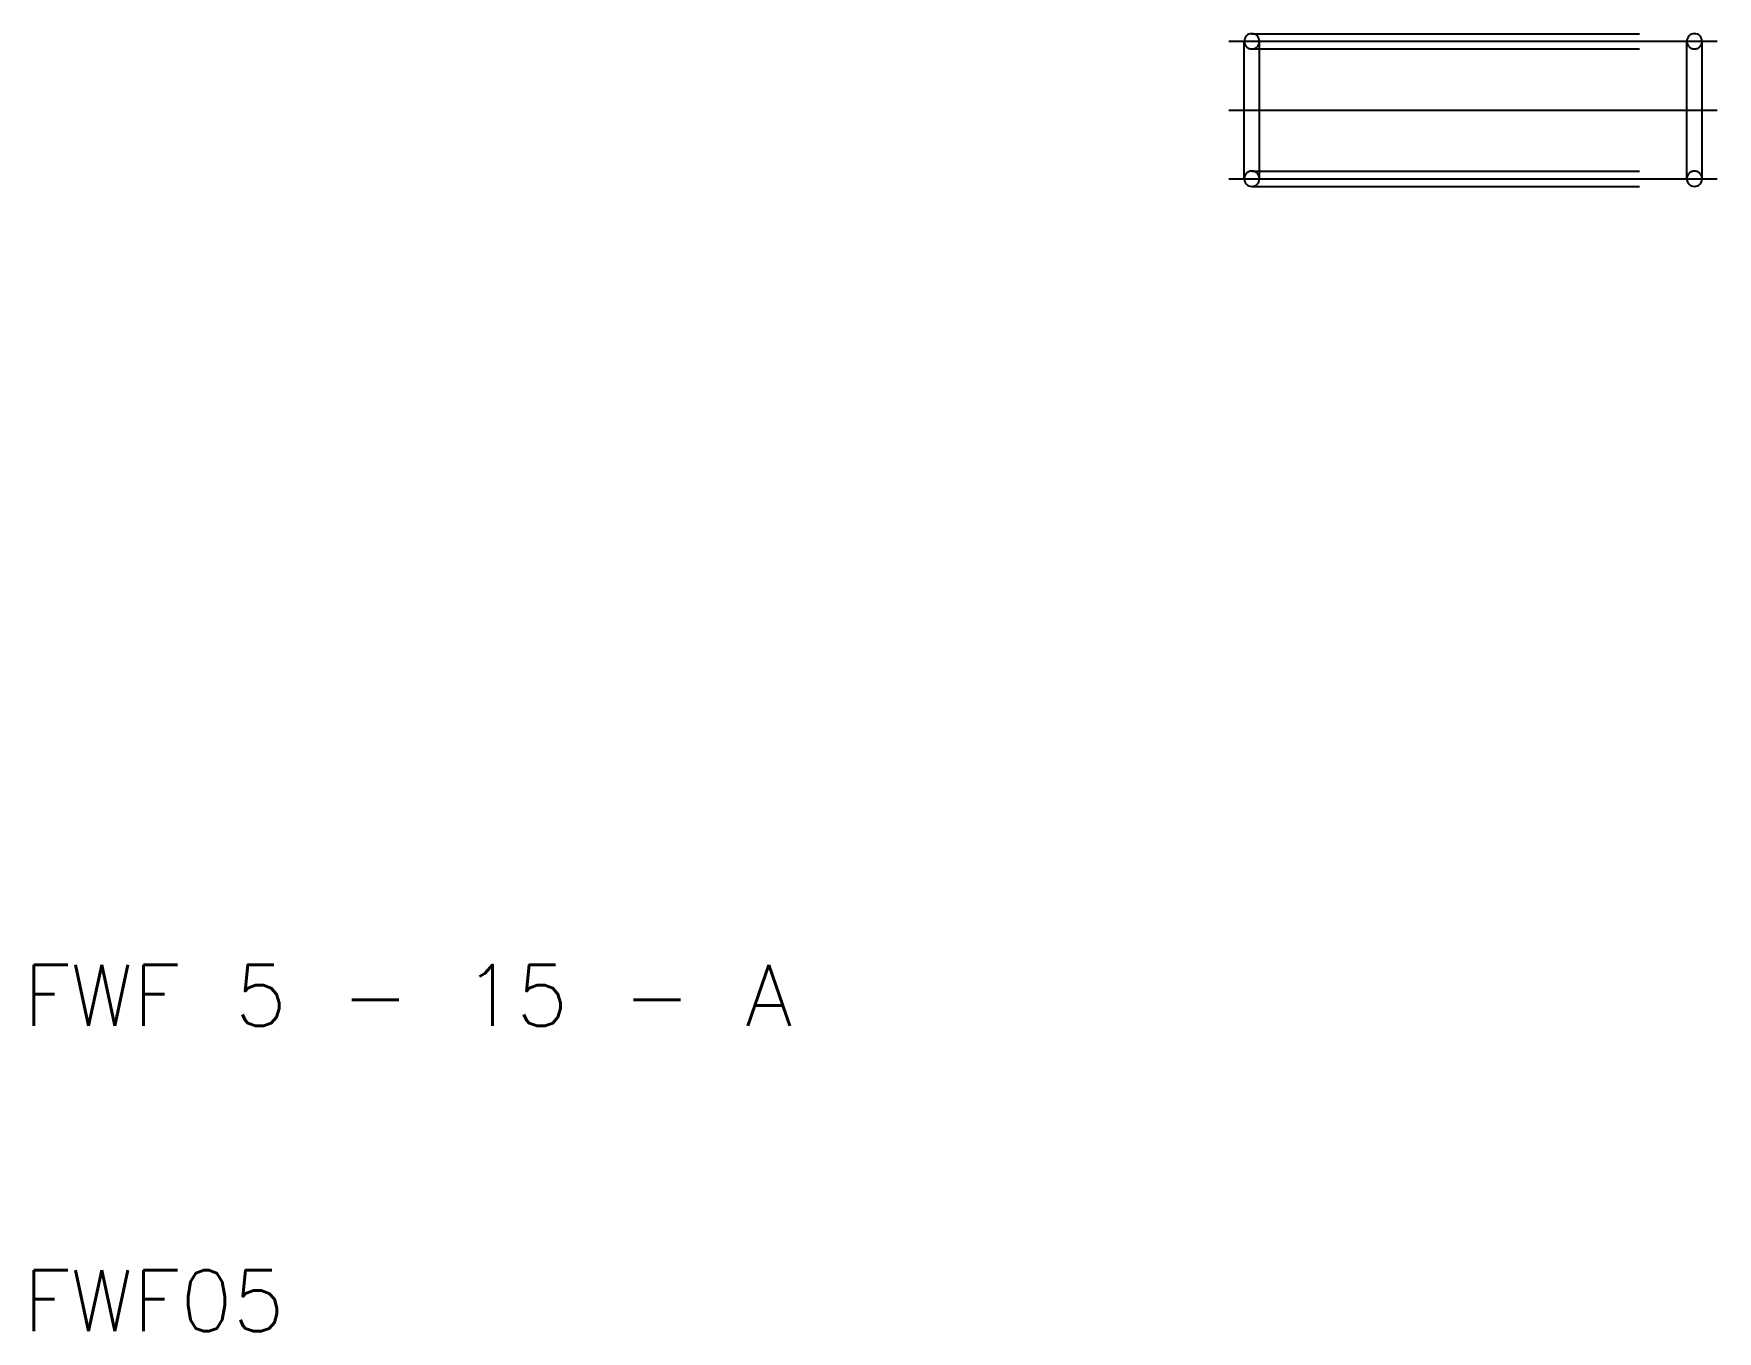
# Model space of a CAD drawing. Extents: x 10.3 to 65.5, y 10 to 52.5.
import ezdxf

# ---------------------------------------------------------------- set-up
doc = ezdxf.new("R2010")
doc.units = 0
doc.linetypes.add('CENTER', pattern=[50.8, 31.75, -6.35, 6.35, -6.35])
doc.linetypes.add('DASHED', pattern=[19.05, 12.7, -6.35])
doc.layers.get('0').update_dxf_attribs({"linetype": 'CONTINUOUS'})
doc.layers.add('CENTER', color=1, linetype='CENTER')
doc.styles.get("Standard").update_dxf_attribs({"font": 'txt.shx'})

msp = doc.modelspace()

# ---------------------------------------------------------------- linework, layer by layer
at = {"color": 3, "linetype": 'DASHED'}
for p, q in [((50.25, 52.5), (64.75, 52.5)), ((50.25, 52), (64.75, 52)), ((50.25, 48), (64.75, 48)), ((50.25, 47.5), (64.75, 47.5))]:
    msp.add_line(p, q, dxfattribs=at)
for p, q in [((50, 47.75), (50, 52.25)), ((50.5, 47.75), (50.5, 52.25)), ((64.5, 47.75), (64.5, 52.25)), ((65, 47.75), (65, 52.25))]:
    msp.add_line(p, q)
for centre, start, end in [((50.25, 52.25), 0, 180), ((64.75, 52.25), 0, 180), ((50.25, 47.75), 180, 0), ((64.75, 47.75), 180, 0)]:
    msp.add_arc(centre, 0.25, start, end)
for centre, start, end in [((50.25, 52.25), 180, 0), ((64.75, 52.25), 180, 0), ((50.25, 47.75), 0, 180), ((64.75, 47.75), 0, 180)]:
    msp.add_arc(centre, 0.25, start, end, dxfattribs=at)
at = {"layer": 'CENTER'}
for p, q in [((49.5, 52.25), (65.5, 52.25)), ((49.5, 50), (65.5, 50)), ((49.5, 47.75), (65.5, 47.75))]:
    msp.add_line(p, q, dxfattribs=at)

# ---------------------------------------------------------------- texts
for s, p in [('FWF 5 - 15 - A', (10, 20)), ('FWF05', (10, 10))]:
    msp.add_text(s, height=2).set_placement(p)

doc.saveas('drawing.dxf')
